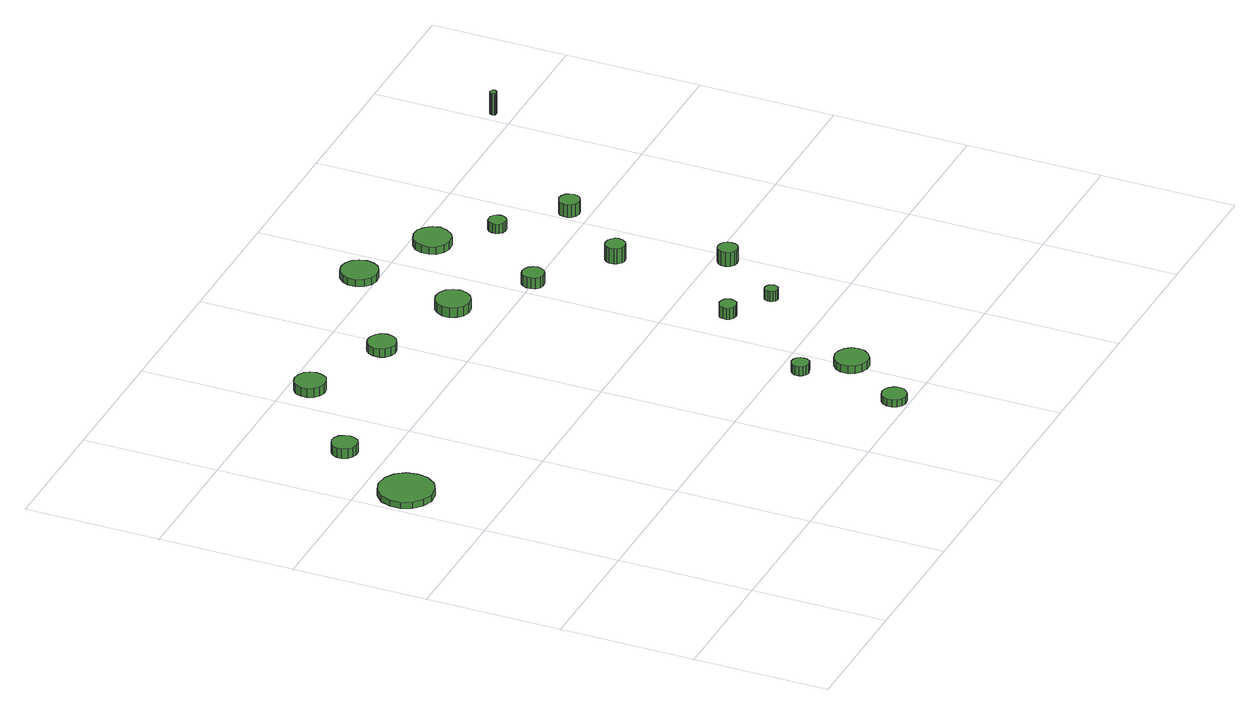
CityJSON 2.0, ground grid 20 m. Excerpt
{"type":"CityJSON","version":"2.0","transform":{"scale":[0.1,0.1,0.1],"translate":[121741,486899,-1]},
"CityObjects":{
"tree1":{"type":"SolitaryVegetationObject","attributes":{"function":"something"},"geometry":[{"type":"MultiSurface","lod":"1","boundaries":[[[0,1,2,3,4,5,6,7,8,9,10,11,12,13,14]],[[15,16,17,18,19,20,21,22,23,24,25,26,27,28,29]],[[0,29,28,1]],[[1,28,27,2]],[[2,27,26,3]],[[3,26,25,4]],[[4,25,24,5]],[[5,24,23,6]],[[6,23,22,7]],[[7,22,21,8]],[[8,21,20,9]],[[9,20,19,10]],[[10,19,18,11]],[[11,18,17,12]],[[12,17,16,13]],[[13,16,15,14]],[[14,15,29,0]]]}]},
"tree2":{"type":"SolitaryVegetationObject","attributes":{"function":"something"},"geometry":[{"type":"MultiSurface","lod":"1","boundaries":[[[30,31,32,33,34,35,36,37,38,39,40,41,42,43,44]],[[45,46,47,48,49,50,51,52,53,54,55,56,57,58,59]],[[30,59,58,31]],[[31,58,57,32]],[[32,57,56,33]],[[33,56,55,34]],[[34,55,54,35]],[[35,54,53,36]],[[36,53,52,37]],[[37,52,51,38]],[[38,51,50,39]],[[39,50,49,40]],[[40,49,48,41]],[[41,48,47,42]],[[42,47,46,43]],[[43,46,45,44]],[[44,45,59,30]]]}]},
"tree3":{"type":"SolitaryVegetationObject","attributes":{"function":"something"},"geometry":[{"type":"MultiSurface","lod":"1","boundaries":[[[60,61,62,63,64,65,66,67,68,69,70,71,72,73,74]],[[75,76,77,78,79,80,81,82,83,84,85,86,87,88,89]],[[60,89,88,61]],[[61,88,87,62]],[[62,87,86,63]],[[63,86,85,64]],[[64,85,84,65]],[[65,84,83,66]],[[66,83,82,67]],[[67,82,81,68]],[[68,81,80,69]],[[69,80,79,70]],[[70,79,78,71]],[[71,78,77,72]],[[72,77,76,73]],[[73,76,75,74]],[[74,75,89,60]]]}]},
"tree4":{"type":"SolitaryVegetationObject","attributes":{"function":"something"}},
"tree5":{"type":"SolitaryVegetationObject","attributes":{"function":"something"},"geometry":[{"type":"MultiSurface","lod":"1","boundaries":[[[90,91,92,93,94,95,96,97,98,99,100,101,102,103,104]],[[105,106,107,108,109,110,111,112,113,114,115,116,117,118,119]],[[90,119,118,91]],[[91,118,117,92]],[[92,117,116,93]],[[93,116,115,94]],[[94,115,114,95]],[[95,114,113,96]],[[96,113,112,97]],[[97,112,111,98]],[[98,111,110,99]],[[99,110,109,100]],[[100,109,108,101]],[[101,108,107,102]],[[102,107,106,103]],[[103,106,105,104]],[[104,105,119,90]]]}]},
"tree6":{"type":"SolitaryVegetationObject","attributes":{"function":"something"},"geometry":[{"type":"MultiSurface","lod":"1","boundaries":[[[120,121,122,123,124,125,126,127,128,129,130,131,132,133,134]],[[135,136,137,138,139,140,141,142,143,144,145,146,147,148,149]],[[120,149,148,121]],[[121,148,147,122]],[[122,147,146,123]],[[123,146,145,124]],[[124,145,144,125]],[[125,144,143,126]],[[126,143,142,127]],[[127,142,141,128]],[[128,141,140,129]],[[129,140,139,130]],[[130,139,138,131]],[[131,138,137,132]],[[132,137,136,133]],[[133,136,135,134]],[[134,135,149,120]]]}]},
"tree7":{"type":"SolitaryVegetationObject","attributes":{"function":"something"},"geometry":[{"type":"MultiSurface","lod":"1","boundaries":[[[150,151,152,153,154,155,156,157,158,159,160,161,162,163,164]],[[165,166,167,168,169,170,171,172,173,174,175,176,177,178,179]],[[150,179,178,151]],[[151,178,177,152]],[[152,177,176,153]],[[153,176,175,154]],[[154,175,174,155]],[[155,174,173,156]],[[156,173,172,157]],[[157,172,171,158]],[[158,171,170,159]],[[159,170,169,160]],[[160,169,168,161]],[[161,168,167,162]],[[162,167,166,163]],[[163,166,165,164]],[[164,165,179,150]]]}]},
"tree8":{"type":"SolitaryVegetationObject","attributes":{"function":"something"},"geometry":[{"type":"MultiSurface","lod":"1","boundaries":[[[180,181,182,183,184,185,186,187,188,189,190,191,192,193,194]],[[195,196,197,198,199,200,201,202,203,204,205,206,207,208,209]],[[180,209,208,181]],[[181,208,207,182]],[[182,207,206,183]],[[183,206,205,184]],[[184,205,204,185]],[[185,204,203,186]],[[186,203,202,187]],[[187,202,201,188]],[[188,201,200,189]],[[189,200,199,190]],[[190,199,198,191]],[[191,198,197,192]],[[192,197,196,193]],[[193,196,195,194]],[[194,195,209,180]]]}]},
"tree9":{"type":"SolitaryVegetationObject","attributes":{"function":"something"},"geometry":[{"type":"MultiSurface","lod":"1","boundaries":[[[210,211,212,213,214,215,216,217,218,219,220,221,222,223,224]],[[225,226,227,228,229,230,231,232,233,234,235,236,237,238,239]],[[210,239,238,211]],[[211,238,237,212]],[[212,237,236,213]],[[213,236,235,214]],[[214,235,234,215]],[[215,234,233,216]],[[216,233,232,217]],[[217,232,231,218]],[[218,231,230,219]],[[219,230,229,220]],[[220,229,228,221]],[[221,228,227,222]],[[222,227,226,223]],[[223,226,225,224]],[[224,225,239,210]]]}]},
"tree10":{"type":"SolitaryVegetationObject","attributes":{"function":"something"}},
"tree11":{"type":"SolitaryVegetationObject","attributes":{"function":"something"},"geometry":[{"type":"MultiSurface","lod":"1","boundaries":[[[240,241,242,243,244,245,246,247,248,249,250,251,252,253,254]],[[255,256,257,258,259,260,261,262,263,264,265,266,267,268,269]],[[240,269,268,241]],[[241,268,267,242]],[[242,267,266,243]],[[243,266,265,244]],[[244,265,264,245]],[[245,264,263,246]],[[246,263,262,247]],[[247,262,261,248]],[[248,261,260,249]],[[249,260,259,250]],[[250,259,258,251]],[[251,258,257,252]],[[252,257,256,253]],[[253,256,255,254]],[[254,255,269,240]]]}]},
"tree12":{"type":"SolitaryVegetationObject","attributes":{"function":"something"},"geometry":[{"type":"MultiSurface","lod":"1","boundaries":[[[270,271,272,273,274,275,276,277,278,279,280,281,282,283,284]],[[285,286,287,288,289,290,291,292,293,294,295,296,297,298,299]],[[270,299,298,271]],[[271,298,297,272]],[[272,297,296,273]],[[273,296,295,274]],[[274,295,294,275]],[[275,294,293,276]],[[276,293,292,277]],[[277,292,291,278]],[[278,291,290,279]],[[279,290,289,280]],[[280,289,288,281]],[[281,288,287,282]],[[282,287,286,283]],[[283,286,285,284]],[[284,285,299,270]]]}]},
"tree13":{"type":"SolitaryVegetationObject","attributes":{"function":"something"},"geometry":[{"type":"MultiSurface","lod":"1","boundaries":[[[300,301,302,303,304,305,306,307,308,309,310,311,312,313,314]],[[315,316,317,318,319,320,321,322,323,324,325,326,327,328,329]],[[300,329,328,301]],[[301,328,327,302]],[[302,327,326,303]],[[303,326,325,304]],[[304,325,324,305]],[[305,324,323,306]],[[306,323,322,307]],[[307,322,321,308]],[[308,321,320,309]],[[309,320,319,310]],[[310,319,318,311]],[[311,318,317,312]],[[312,317,316,313]],[[313,316,315,314]],[[314,315,329,300]]]}]},
"tree14":{"type":"SolitaryVegetationObject","attributes":{"function":"something"},"geometry":[{"type":"MultiSurface","lod":"1","boundaries":[[[330,331,332,333,334,335,336,337,338,339,340,341,342,343,344]],[[345,346,347,348,349,350,351,352,353,354,355,356,357,358,359]],[[330,359,358,331]],[[331,358,357,332]],[[332,357,356,333]],[[333,356,355,334]],[[334,355,354,335]],[[335,354,353,336]],[[336,353,352,337]],[[337,352,351,338]],[[338,351,350,339]],[[339,350,349,340]],[[340,349,348,341]],[[341,348,347,342]],[[342,347,346,343]],[[343,346,345,344]],[[344,345,359,330]]]}]},
"tree15":{"type":"SolitaryVegetationObject","attributes":{"function":"something"},"geometry":[{"type":"MultiSurface","lod":"1","boundaries":[[[360,361,362,363,364,365,366,367,368,369,370,371,372,373,374]],[[375,376,377,378,379,380,381,382,383,384,385,386,387,388,389]],[[360,389,388,361]],[[361,388,387,362]],[[362,387,386,363]],[[363,386,385,364]],[[364,385,384,365]],[[365,384,383,366]],[[366,383,382,367]],[[367,382,381,368]],[[368,381,380,369]],[[369,380,379,370]],[[370,379,378,371]],[[371,378,377,372]],[[372,377,376,373]],[[373,376,375,374]],[[374,375,389,360]]]}]},
"tree16":{"type":"SolitaryVegetationObject","attributes":{"function":"something"},"geometry":[{"type":"MultiSurface","lod":"1","boundaries":[[[390,391,392,393,394,395,396,397,398,399,400,401,402,403,404]],[[405,406,407,408,409,410,411,412,413,414,415,416,417,418,419]],[[390,419,418,391]],[[391,418,417,392]],[[392,417,416,393]],[[393,416,415,394]],[[394,415,414,395]],[[395,414,413,396]],[[396,413,412,397]],[[397,412,411,398]],[[398,411,410,399]],[[399,410,409,400]],[[400,409,408,401]],[[401,408,407,402]],[[402,407,406,403]],[[403,406,405,404]],[[404,405,419,390]]]}]},
"tree17":{"type":"SolitaryVegetationObject","attributes":{"function":"something"},"geometry":[{"type":"MultiSurface","lod":"1","boundaries":[[[420,421,422,423,424,425,426,427,428,429,430,431,432,433,434]],[[435,436,437,438,439,440,441,442,443,444,445,446,447,448,449]],[[420,449,448,421]],[[421,448,447,422]],[[422,447,446,423]],[[423,446,445,424]],[[424,445,444,425]],[[425,444,443,426]],[[426,443,442,427]],[[427,442,441,428]],[[428,441,440,429]],[[429,440,439,430]],[[430,439,438,431]],[[431,438,437,432]],[[432,437,436,433]],[[433,436,435,434]],[[434,435,449,420]]]}]},
"tree18":{"type":"SolitaryVegetationObject","attributes":{"function":"something"},"geometry":[{"type":"MultiSurface","lod":"1","boundaries":[[[450,451,452,453,454,455,456,457,458,459,460,461,462,463,464]],[[465,466,467,468,469,470,471,472,473,474,475,476,477,478,479]],[[450,479,478,451]],[[451,478,477,452]],[[452,477,476,453]],[[453,476,475,454]],[[454,475,474,455]],[[455,474,473,456]],[[456,473,472,457]],[[457,472,471,458]],[[458,471,470,459]],[[459,470,469,460]],[[460,469,468,461]],[[461,468,467,462]],[[462,467,466,463]],[[463,466,465,464]],[[464,465,479,450]]]}]},
"tree19":{"type":"SolitaryVegetationObject","attributes":{"function":"something"},"geometry":[{"type":"MultiSurface","lod":"1","boundaries":[[[480,481,482,483,484,485,486,487,488,489,490,491,492,493,494]],[[495,496,497,498,499,500,501,502,503,504,505,506,507,508,509]],[[480,509,508,481]],[[481,508,507,482]],[[482,507,506,483]],[[483,506,505,484]],[[484,505,504,485]],[[485,504,503,486]],[[486,503,502,487]],[[487,502,501,488]],[[488,501,500,489]],[[489,500,499,490]],[[490,499,498,491]],[[491,498,497,492]],[[492,497,496,493]],[[493,496,495,494]],[[494,495,509,480]]]}]},
"tree20":{"type":"SolitaryVegetationObject","attributes":{"function":"something"},"geometry":[{"type":"MultiSurface","lod":"1","boundaries":[[[510,511,512,513,514,515,516,517,518,519,520,521,522,523,524]],[[525,526,527,528,529,530,531,532,533,534,535,536,537,538,539]],[[510,539,538,511]],[[511,538,537,512]],[[512,537,536,513]],[[513,536,535,514]],[[514,535,534,515]],[[515,534,533,516]],[[516,533,532,517]],[[517,532,531,518]],[[518,531,530,519]],[[519,530,529,520]],[[520,529,528,521]],[[521,528,527,522]],[[522,527,526,523]],[[523,526,525,524]],[[524,525,539,510]]]}]}
},
"vertices":[
[83,536,16],[80,552,16],[70,566,16],[56,574,16],[39,576,16],[24,571,16],[11,559,16],[5,544,16],[5,528,16],[11,513,16],[24,502,16],[39,496,16],[56,498,16],[70,506,16],[80,520,16],[80,520,6],[70,506,6],[56,498,6],[39,496,6],[24,502,6],[11,513,6],[5,528,6],[5,544,6],[11,559,6],[24,571,6],[39,576,6],[56,574,6],[70,566,6],[80,552,6],[83,536,6],
[133,659,20],[131,667,20],[127,673,20],[120,677,20],[113,678,20],[105,675,20],[99,670,20],[96,663,20],[96,655,20],[99,648,20],[105,643,20],[113,641,20],[120,641,20],[127,645,20],[131,652,20],[131,652,5],[127,645,5],[120,641,5],[113,641,5],[105,643,5],[99,648,5],[96,655,5],[96,663,5],[99,670,5],[105,675,5],[113,678,5],[120,677,5],[127,673,5],[131,667,5],[133,659,5],
[270,768,19],[268,778,19],[263,785,19],[254,790,19],[245,791,19],[236,788,19],[229,782,19],[225,773,19],[225,764,19],[229,755,19],[236,749,19],[245,746,19],[254,747,19],[263,751,19],[268,759,19],[268,759,5],[263,751,5],[254,747,5],[245,746,5],[236,749,5],[229,755,5],[225,764,5],[225,773,5],[229,782,5],[236,788,5],[245,791,5],[254,790,5],[263,785,5],[268,778,5],[270,768,5],
[557,22,16],[556,29,16],[551,35,16],[545,39,16],[537,40,16],[530,37,16],[525,32,16],[522,26,16],[522,18,16],[525,11,16],[530,7,16],[537,4,16],[545,5,16],[551,9,16],[556,15,16],[556,15,5],[551,9,5],[545,5,5],[537,4,5],[530,7,5],[525,11,5],[522,18,5],[522,26,5],[525,32,5],[530,37,5],[537,40,5],[545,39,5],[551,35,5],[556,29,5],[557,22,5],
[405,721,17],[403,729,17],[398,736,17],[390,740,17],[382,741,17],[374,739,17],[367,733,17],[364,725,17],[364,716,17],[367,709,17],[374,703,17],[382,700,17],[390,701,17],[398,705,17],[403,712,17],[403,712,4],[398,705,4],[390,701,4],[382,700,4],[374,703,4],[367,709,4],[364,716,4],[364,725,4],[367,733,4],[374,739,4],[382,741,4],[390,740,4],[398,736,4],[403,729,4],[405,721,4],
[572,171,19],[571,176,19],[568,181,19],[563,183,19],[558,184,19],[553,182,19],[549,179,19],[547,174,19],[547,168,19],[549,163,19],[553,160,19],[558,158,19],[563,159,19],[568,161,19],[571,166,19],[571,166,5],[568,161,5],[563,159,5],[558,158,5],[553,160,5],[549,163,5],[547,168,5],[547,174,5],[549,179,5],[553,182,5],[558,184,5],[563,183,5],[568,181,5],[571,176,5],[572,171,5],
[628,114,17],[626,124,17],[620,132,17],[611,137,17],[601,138,17],[591,135,17],[583,128,17],[579,119,17],[579,109,17],[583,99,17],[591,93,17],[601,89,17],[611,90,17],[620,96,17],[626,104,17],[626,104,5],[620,96,5],[611,90,5],[601,89,5],[591,93,5],[583,99,5],[579,109,5],[579,119,5],[583,128,5],[591,135,5],[601,138,5],[611,137,5],[620,132,5],[626,124,5],[628,114,5],
[549,675,19],[547,685,19],[541,694,19],[532,699,19],[521,700,19],[511,697,19],[504,690,19],[499,680,19],[499,670,19],[504,660,19],[511,653,19],[521,650,19],[532,651,19],[541,657,19],[547,665,19],[547,665,4],[541,657,4],[532,651,4],[521,650,4],[511,653,4],[504,660,4],[499,670,4],[499,680,4],[504,690,4],[511,697,4],[521,700,4],[532,699,4],[541,694,4],[547,685,4],[549,675,4],
[669,322,23],[668,327,23],[665,331,23],[660,333,23],[655,334,23],[650,332,23],[646,329,23],[644,324,23],[644,319,23],[646,314,23],[650,311,23],[655,309,23],[660,310,23],[665,312,23],[668,317,23],[668,317,5],[665,312,5],[660,310,5],[655,309,5],[650,311,5],[646,314,5],[644,319,5],[644,324,5],[646,329,5],[650,332,5],[655,334,5],[660,333,5],[665,331,5],[668,327,5],[669,322,5],
[574,825,16],[572,836,16],[566,845,16],[556,851,16],[545,852,16],[534,849,16],[526,841,16],[521,831,16],[521,820,16],[526,809,16],[534,802,16],[545,798,16],[556,800,16],[566,805,16],[572,814,16],[572,814,5],[566,805,5],[556,800,5],[545,798,5],[534,802,5],[526,809,5],[521,820,5],[521,831,5],[526,841,5],[534,849,5],[545,852,5],[556,851,5],[566,845,5],[572,836,5],[574,825,5],
[730,284,21],[729,288,21],[727,291,21],[724,293,21],[720,294,21],[716,293,21],[713,290,21],[712,286,21],[712,283,21],[713,279,21],[716,276,21],[720,275,21],[724,276,21],[727,277,21],[729,281,21],[729,281,5],[727,277,5],[724,276,5],[720,275,5],[716,276,5],[713,279,5],[712,283,5],[712,286,5],[713,290,5],[716,293,5],[720,294,5],[724,293,5],[727,291,5],[729,288,5],[730,284,5],
[643,600,22],[641,606,22],[637,612,22],[632,615,22],[625,616,22],[619,614,22],[614,609,22],[612,603,22],[612,597,22],[614,591,22],[619,586,22],[625,584,22],[632,585,22],[637,588,22],[641,594,22],[641,594,5],[637,588,5],[632,585,5],[625,584,5],[619,586,5],[614,591,5],[612,597,5],[612,603,5],[614,609,5],[619,614,5],[625,616,5],[632,615,5],[637,612,5],[641,606,5],[643,600,5],
[746,523,29],[745,528,29],[741,533,29],[736,536,29],[730,537,29],[724,535,29],[719,531,29],[717,526,29],[717,519,29],[719,514,29],[724,510,29],[730,508,29],[736,509,29],[741,512,29],[745,517,29],[745,517,5],[741,512,5],[736,509,5],[730,508,5],[724,510,5],[719,514,5],[717,519,5],[717,526,5],[719,531,5],[724,535,5],[730,537,5],[736,536,5],[741,533,5],[745,528,5],[746,523,5],
[694,768,17],[691,779,17],[684,788,17],[675,794,17],[663,795,17],[653,791,17],[644,784,17],[640,773,17],[640,762,17],[644,752,17],[653,744,17],[663,741,17],[675,742,17],[684,747,17],[691,757,17],[691,757,5],[684,747,5],[675,742,5],[663,741,5],[653,744,5],[644,752,5],[640,762,5],[640,773,5],[644,784,5],[653,791,5],[663,795,5],[675,794,5],[684,788,5],[691,779,5],[694,768,5],
[801,379,27],[800,384,27],[797,389,27],[791,392,27],[785,393,27],[780,391,27],[775,387,27],[773,382,27],[773,376,27],[775,370,27],[780,366,27],[785,364,27],[791,365,27],[797,368,27],[800,373,27],[800,373,5],[797,368,5],[791,365,5],[785,364,5],[780,366,5],[775,370,5],[773,376,5],[773,382,5],[775,387,5],[780,391,5],[785,393,5],[791,392,5],[797,389,5],[800,384,5],[801,379,5],
[750,702,21],[749,707,21],[746,711,21],[741,714,21],[736,714,21],[731,713,21],[727,709,21],[725,704,21],[725,699,21],[727,694,21],[731,691,21],[736,689,21],[741,689,21],[746,692,21],[749,696,21],[749,696,6],[746,692,6],[741,689,6],[736,689,6],[731,691,6],[727,694,6],[725,699,6],[725,704,6],[727,709,6],[731,713,6],[736,714,6],[741,714,6],[746,711,6],[749,707,6],[750,702,6],
[833,629,26],[832,635,26],[829,640,26],[823,643,26],[817,644,26],[811,642,26],[806,638,26],[804,632,26],[804,626,26],[806,620,26],[811,616,26],[817,614,26],[823,615,26],[829,618,26],[832,623,26],[832,623,6],[829,618,6],[823,615,6],[817,614,6],[811,616,6],[806,620,6],[804,626,6],[804,632,6],[806,638,6],[811,642,6],[817,644,6],[823,643,6],[829,640,6],[832,635,6],[833,629,6],
[1019,828,42],[1018,830,42],[1017,831,42],[1015,832,42],[1013,833,42],[1011,832,42],[1010,831,42],[1009,829,42],[1009,827,42],[1010,825,42],[1011,823,42],[1013,823,42],[1015,823,42],[1017,824,42],[1018,826,42],[1018,826,8],[1017,824,8],[1015,823,8],[1013,823,8],[1011,823,8],[1010,825,8],[1009,827,8],[1009,829,8],[1010,831,8],[1011,832,8],[1013,833,8],[1015,832,8],[1017,831,8],[1018,830,8],[1019,828,8]
]}
